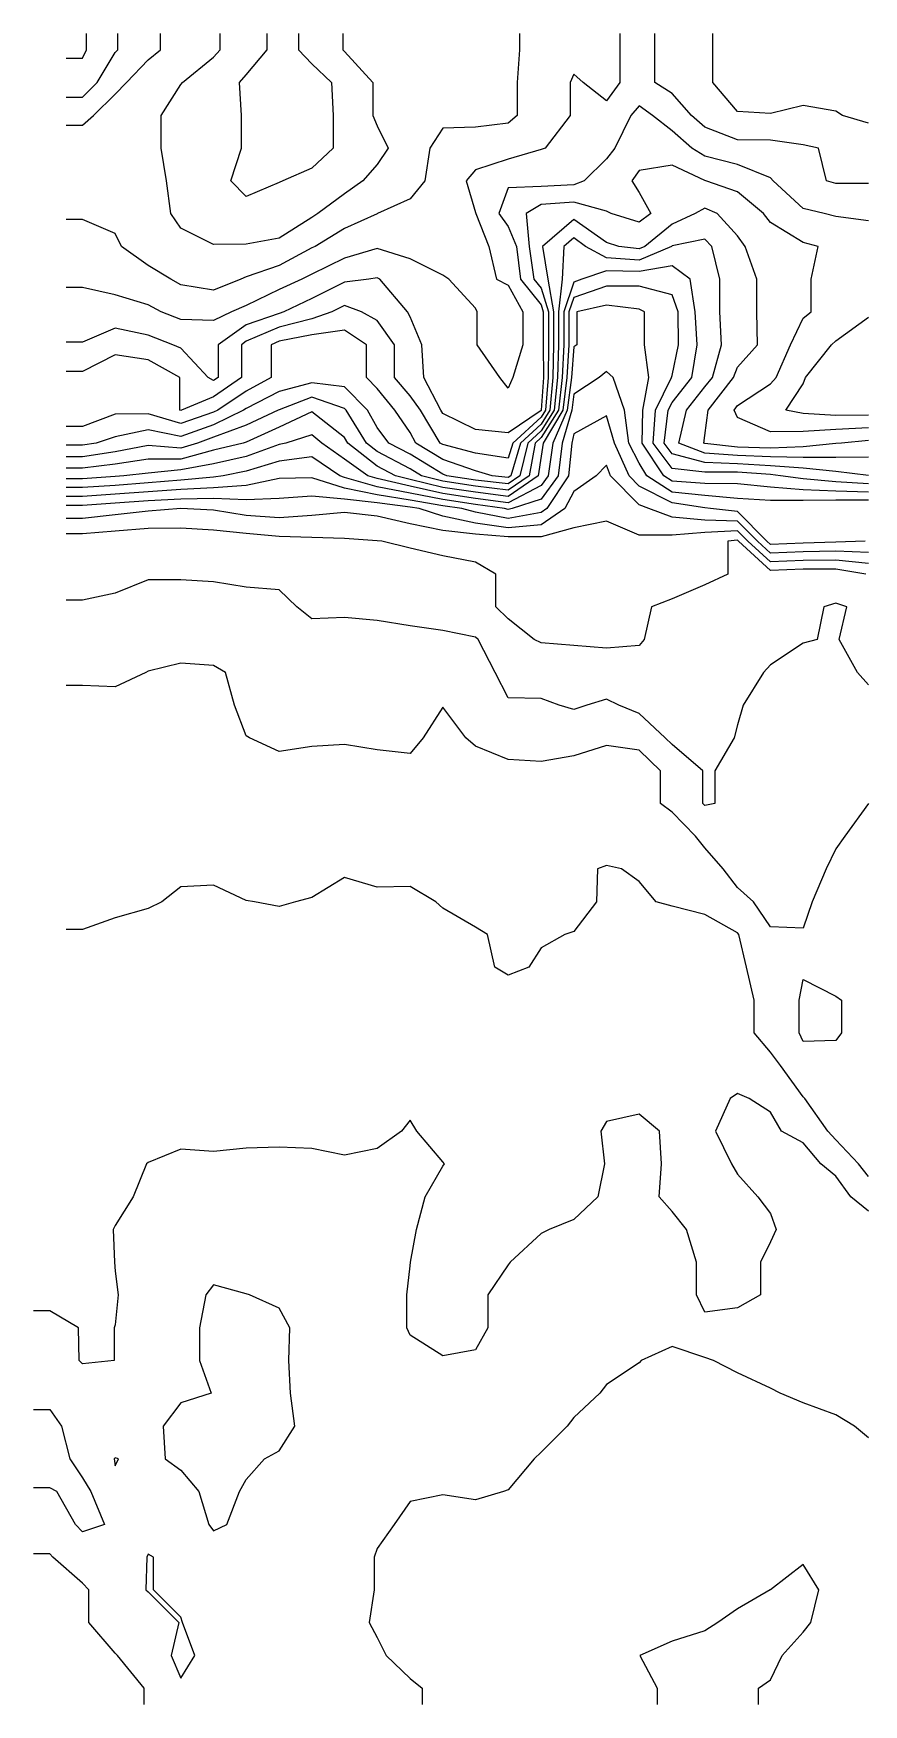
# Model space of a CAD drawing. Header units: metres. Extents: x 330817 to 331345, y 4313044 to 4313501.
# Drawn here: x 330817 to 331039.9, y 4313052.6 to 4313501.1 of the extents above; entities that cross this region are included whole.
import ezdxf

# ---------------------------------------------------------------- set-up
doc = ezdxf.new("R2010")
doc.units = ezdxf.units.M
doc.layers.add('CONTOURS', color=7, linetype='Continuous')
doc.layers.add('CONTOURS_INDEX', color=7, linetype='Continuous')

msp = doc.modelspace()

# ---------------------------------------------------------------- linework, layer by layer
at = {"layer": 'CONTOURS'}
for points in [[(330825.78, 4313494.5, 48), (330830.18, 4313494.5, 48), (330831.27, 4313496.72, 48), (330831.27, 4313501.11, 48)], [(330825.78, 4313476.5, 52), (330830.18, 4313476.5, 52), (330833.09, 4313479.13, 52), (330838.97, 4313484.82, 52), (330841.96, 4313487.92, 52), (330847.77, 4313494.06, 52), (330851.15, 4313496.72, 52), (330851.15, 4313501.11, 52)], [(330947.46, 4313501.11, 52), (330947.46, 4313496.72, 52), (330946.89, 4313487.92, 52), (330946.89, 4313479.13, 52), (330944.5, 4313477, 52), (330935.71, 4313475.94, 52), (330926.91, 4313475.73, 52), (330923.42, 4313470.33, 52), (330922.1, 4313461.54, 52), (330918.12, 4313456.71, 52), (330909.4, 4313452.75, 52), (330909.32, 4313452.73, 52), (330900.53, 4313448.76, 52), (330892.65, 4313443.95, 52), (330891.74, 4313443.53, 52), (330882.94, 4313438.85, 52), (330874.15, 4313435.8, 52), (330872.68, 4313435.16, 52), (330865.36, 4313432.21, 52), (330856.56, 4313433.62, 52), (330853.9, 4313435.16, 52), (330847.77, 4313438.87, 52), (330840.67, 4313443.95, 52), (330838.97, 4313447.39, 52), (330830.18, 4313451.14, 52), (330825.78, 4313451.14, 52)], [(330900.11, 4313501.11, 54), (330900.11, 4313496.72, 54), (330900.53, 4313496.3, 54), (330908.11, 4313487.92, 54), (330908.13, 4313479.13, 54), (330909.32, 4313476.33, 54), (330912.27, 4313470.33, 54), (330909.32, 4313465.98, 54), (330905.44, 4313461.54, 54), (330900.53, 4313458.07, 54), (330893.39, 4313452.75, 54), (330891.74, 4313451.67, 54), (330882.94, 4313446.13, 54), (330874.15, 4313444.59, 54), (330865.36, 4313444.51, 54), (330856.56, 4313448.89, 54), (330853.93, 4313452.75, 54), (330852.71, 4313461.54, 54), (330851.25, 4313470.33, 54), (330851.25, 4313479.13, 54), (330856.56, 4313487.4, 54), (330857.03, 4313487.92, 54), (330865.36, 4313494.76, 54), (330867.12, 4313496.72, 54), (330867.12, 4313501.11, 54)], [(330888.2, 4313501.11, 56), (330888.2, 4313496.72, 56), (330891.74, 4313492.99, 56), (330897, 4313487.92, 56), (330897.5, 4313479.13, 56), (330897.5, 4313470.33, 56), (330891.74, 4313464.97, 56), (330883.97, 4313461.54, 56), (330882.94, 4313461.09, 56), (330874.15, 4313457.39, 56), (330869.98, 4313461.54, 56), (330872.89, 4313470.33, 56), (330872.89, 4313479.13, 56), (330872.3, 4313487.92, 56), (330874.15, 4313489.97, 56), (330879.77, 4313496.72, 56), (330879.77, 4313501.11, 56)], [(331041.23, 4313477.02, 52), (331034.22, 4313479.13, 52), (331032.44, 4313480.27, 52), (331023.64, 4313481.74, 52), (331014.85, 4313479.59, 52), (331006.06, 4313480.14, 52), (330999.43, 4313487.92, 52), (330999.43, 4313496.72, 52), (330999.43, 4313501.11, 52)], [(331041.23, 4313450.84, 48), (331032.44, 4313452, 48), (331029.31, 4313452.75, 48), (331023.64, 4313454.1, 48), (331015.6, 4313461.54, 48), (331014.85, 4313462.4, 48), (331006.06, 4313465.9, 48), (330997.26, 4313468.13, 48), (330993.76, 4313470.33, 48), (330988.47, 4313475.01, 48), (330983.2, 4313479.13, 48), (330979.67, 4313481.66, 48), (330977.4, 4313479.13, 48), (330973.13, 4313470.33, 48), (330970.88, 4313467.49, 48), (330964.88, 4313461.54, 48), (330962.09, 4313460.5, 48), (330953.29, 4313460.01, 48), (330944.5, 4313459.64, 48), (330941.94, 4313452.75, 48), (330944.5, 4313449.33, 48), (330946.73, 4313443.95, 48), (330947.75, 4313435.16, 48), (330953.29, 4313428.27, 48), (330953.88, 4313426.36, 48), (330953.88, 4313417.57, 48), (330953.96, 4313408.78, 48), (330953.33, 4313399.98, 48), (330953.29, 4313399.92, 48), (330944.5, 4313393.88, 48), (330935.71, 4313394.78, 48), (330926.91, 4313399.12, 48), (330926.38, 4313399.98, 48), (330921.81, 4313408.78, 48), (330921.25, 4313417.57, 48), (330918.12, 4313425.04, 48), (330917.45, 4313426.36, 48), (330910.03, 4313435.16, 48), (330909.32, 4313435.52, 48), (330907.03, 4313435.16, 48), (330900.53, 4313434.34, 48), (330891.74, 4313429.95, 48), (330884.27, 4313426.36, 48), (330882.94, 4313425.99, 48), (330874.15, 4313422.95, 48), (330866.58, 4313417.57, 48), (330866.58, 4313408.78, 48), (330865.36, 4313407.93, 48), (330863.89, 4313408.78, 48), (330856.56, 4313416.68, 48), (330854.38, 4313417.57, 48), (330847.77, 4313420.09, 48), (330838.97, 4313421.97, 48), (330830.18, 4313418.29, 48), (330825.78, 4313418.29, 48)], [(331041.23, 4313395.27, 46), (331032.44, 4313394.79, 46), (331023.64, 4313394.28, 46), (331014.85, 4313394.21, 46), (331006.06, 4313398.03, 46), (331005.11, 4313399.98, 46), (331006.06, 4313401.25, 46), (331014.85, 4313407.07, 46), (331016.38, 4313408.78, 46), (331020.25, 4313417.57, 46), (331023.64, 4313424.66, 46), (331025.83, 4313426.36, 46), (331025.83, 4313435.16, 46), (331027.68, 4313443.95, 46), (331023.64, 4313444.98, 46), (331014.85, 4313450.33, 46), (331013.02, 4313452.75, 46), (331006.06, 4313458.61, 46), (330997.5, 4313461.54, 46), (330997.26, 4313461.6, 46), (330988.47, 4313465.79, 46), (330979.67, 4313464.29, 46), (330977.69, 4313461.54, 46), (330979.67, 4313458.4, 46), (330982.73, 4313452.75, 46), (330979.67, 4313450.49, 46), (330972.07, 4313452.75, 46), (330970.88, 4313453.41, 46), (330962.09, 4313455.87, 46), (330953.29, 4313455.16, 46), (330949.25, 4313452.75, 46), (330950.13, 4313443.95, 46), (330951.37, 4313435.16, 46), (330953.29, 4313432.77, 46), (330955.25, 4313426.36, 46), (330955.25, 4313417.57, 46), (330955.21, 4313408.78, 46), (330954.5, 4313399.98, 46), (330953.29, 4313398.1, 46), (330945.74, 4313391.19, 46), (330944.5, 4313387.12, 46), (330935.71, 4313388.45, 46), (330926.91, 4313390.77, 46), (330926.23, 4313391.19, 46), (330920.93, 4313399.98, 46), (330918.12, 4313403.85, 46), (330913.92, 4313408.78, 46), (330913.92, 4313417.57, 46), (330909.32, 4313424.07, 46), (330905.11, 4313426.36, 46), (330900.53, 4313428.1, 46), (330897.12, 4313426.36, 46), (330891.74, 4313424.48, 46), (330882.94, 4313422.25, 46), (330874.15, 4313418.5, 46), (330872.84, 4313417.57, 46), (330872.84, 4313408.78, 46), (330865.36, 4313403.61, 46), (330856.79, 4313399.98, 46), (330856.56, 4313399.9, 46), (330856.31, 4313399.98, 46), (330856.31, 4313408.78, 46), (330847.77, 4313413.51, 46), (330838.97, 4313414.88, 46), (330830.18, 4313410.35, 46), (330825.78, 4313410.35, 46)], [(331041.23, 4313391.9, 44), (331034, 4313391.19, 44), (331032.44, 4313391.02, 44), (331023.64, 4313390.17, 44), (331014.85, 4313389.85, 44), (331006.06, 4313390.04, 44), (330997.26, 4313391.09, 44), (330997.01, 4313391.19, 44), (330997.26, 4313393.17, 44), (330998.14, 4313399.98, 44), (331004.98, 4313408.78, 44), (331006.06, 4313411.53, 44), (331011.41, 4313417.57, 44), (331011.18, 4313426.36, 44), (331011.18, 4313435.16, 44), (331008.09, 4313443.95, 44), (331006.06, 4313446.83, 44), (331000.61, 4313452.75, 44), (330997.26, 4313454.24, 44), (330994.69, 4313452.75, 44), (330988.47, 4313449.9, 44), (330981.18, 4313443.95, 44), (330979.67, 4313443.31, 44), (330974.19, 4313443.95, 44), (330970.88, 4313444.99, 44), (330962.09, 4313451.16, 44), (330953.7, 4313443.95, 44), (330955.12, 4313435.16, 44), (330956.63, 4313426.36, 44), (330956.63, 4313417.57, 44), (330956.46, 4313408.78, 44), (330955.67, 4313399.98, 44), (330953.29, 4313396.27, 44), (330947.74, 4313391.19, 44), (330945.17, 4313382.4, 44), (330944.5, 4313381.93, 44), (330940.15, 4313382.4, 44), (330935.71, 4313383.71, 44), (330926.91, 4313386.79, 44), (330919.64, 4313391.19, 44), (330918.12, 4313394.03, 44), (330914, 4313399.98, 44), (330909.32, 4313405.82, 44), (330906.45, 4313408.78, 44), (330906.45, 4313417.57, 44), (330900.53, 4313421.45, 44), (330891.74, 4313420.19, 44), (330882.94, 4313418.51, 44), (330880.82, 4313417.57, 44), (330880.82, 4313408.78, 44), (330874.15, 4313405.11, 44), (330866.48, 4313399.98, 44), (330865.36, 4313399.44, 44), (330856.56, 4313396.44, 44), (330847.77, 4313399.03, 44), (330838.97, 4313398.9, 44), (330830.18, 4313395.61, 44), (330825.78, 4313395.61, 44)], [(331041.23, 4313387.36, 42), (331032.44, 4313387.3, 42), (331023.64, 4313387.29, 42), (331014.85, 4313387.47, 42), (331006.06, 4313387.83, 42), (330997.26, 4313388.51, 42), (330990.29, 4313391.19, 42), (330992.36, 4313399.98, 42), (330997.26, 4313406.24, 42), (330999.28, 4313408.78, 42), (331001.71, 4313417.57, 42), (331001.31, 4313426.36, 42), (331001.31, 4313435.16, 42), (330999.16, 4313443.95, 42), (330997.26, 4313445.92, 42), (330988.47, 4313444.12, 42), (330988.27, 4313443.95, 42), (330979.67, 4313440.28, 42), (330970.88, 4313440.88, 42), (330965.19, 4313443.95, 42), (330962.09, 4313446.28, 42), (330959.38, 4313443.95, 42), (330959, 4313435.16, 42), (330958, 4313426.36, 42), (330958, 4313417.57, 42), (330957.72, 4313408.78, 42), (330956.84, 4313399.98, 42), (330953.29, 4313394.45, 42), (330949.73, 4313391.19, 42), (330947.62, 4313382.4, 42), (330944.5, 4313380.24, 42), (330935.71, 4313381.22, 42), (330927.99, 4313382.4, 42), (330926.91, 4313382.8, 42), (330918.12, 4313388.18, 42), (330912.38, 4313391.19, 42), (330909.32, 4313395.37, 42), (330906.73, 4313399.98, 42), (330900.53, 4313406.28, 42), (330891.74, 4313407.3, 42), (330882.94, 4313405.06, 42), (330874.15, 4313400.47, 42), (330873.42, 4313399.98, 42), (330865.36, 4313396.11, 42), (330856.56, 4313392.97, 42), (330847.77, 4313394.7, 42), (330838.97, 4313392.89, 42), (330833.81, 4313391.19, 42), (330830.18, 4313390.58, 42), (330825.78, 4313390.58, 42)], [(331041.23, 4313380.24, 38), (331032.44, 4313380.73, 38), (331023.64, 4313381.55, 38), (331017.61, 4313382.4, 38), (331014.85, 4313382.72, 38), (331006.06, 4313383.41, 38), (330997.26, 4313383.35, 38), (330988.47, 4313384.37, 38), (330983.41, 4313391.19, 38), (330984, 4313399.98, 38), (330988.34, 4313408.78, 38), (330988.47, 4313409.3, 38), (330990.19, 4313417.57, 38), (330990.06, 4313426.36, 38), (330988.47, 4313430.92, 38), (330979.67, 4313433.26, 38), (330970.88, 4313433.25, 38), (330962.09, 4313430.28, 38), (330960.76, 4313426.36, 38), (330960.76, 4313417.57, 38), (330960.22, 4313408.78, 38), (330959.17, 4313399.98, 38), (330953.83, 4313391.19, 38), (330953.29, 4313387.67, 38), (330952.52, 4313382.4, 38), (330944.5, 4313376.85, 38), (330935.71, 4313377.96, 38), (330926.91, 4313379.28, 38), (330918.12, 4313381.43, 38), (330914.23, 4313382.4, 38), (330909.32, 4313384.97, 38), (330901.44, 4313391.19, 38), (330900.53, 4313392.65, 38), (330891.74, 4313399.52, 38), (330882.94, 4313395.41, 38), (330874.15, 4313391.45, 38), (330873.28, 4313391.19, 38), (330865.36, 4313389.25, 38), (330856.56, 4313386.88, 38), (330847.77, 4313386.82, 38), (330838.97, 4313385.48, 38), (330830.18, 4313384.45, 38), (330825.78, 4313384.45, 38)], [(331041.23, 4313378.03, 36), (331032.44, 4313378.29, 36), (331023.64, 4313378.67, 36), (331014.85, 4313379.33, 36), (331006.06, 4313380.26, 36), (330997.26, 4313380.35, 36), (330988.47, 4313380.94, 36), (330986.23, 4313382.4, 36), (330980.48, 4313391.19, 36), (330980.59, 4313399.98, 36), (330982.23, 4313408.78, 36), (330981.03, 4313417.57, 36), (330981.03, 4313426.36, 36), (330979.67, 4313427.1, 36), (330970.88, 4313428.15, 36), (330962.85, 4313426.36, 36), (330962.85, 4313417.57, 36), (330962.09, 4313417.02, 36), (330961.47, 4313408.78, 36), (330960.34, 4313399.98, 36), (330956.41, 4313391.19, 36), (330955.17, 4313382.4, 36), (330953.29, 4313379.83, 36), (330944.5, 4313375.15, 36), (330935.71, 4313376.32, 36), (330926.91, 4313377.64, 36), (330918.12, 4313379.57, 36), (330909.32, 4313381.65, 36), (330906.81, 4313382.4, 36), (330900.53, 4313386.89, 36), (330894.4, 4313391.19, 36), (330891.74, 4313393.37, 36), (330884.8, 4313391.19, 36), (330882.94, 4313390.76, 36), (330874.15, 4313387.55, 36), (330865.36, 4313385.57, 36), (330856.56, 4313383.98, 36), (330847.77, 4313383.13, 36), (330841.29, 4313382.4, 36), (330838.97, 4313382.23, 36), (330830.18, 4313381.61, 36), (330825.78, 4313381.61, 36)], [(331041.23, 4313398.63, 48), (331032.44, 4313398.56, 48), (331023.64, 4313399.07, 48), (331018.99, 4313399.98, 48), (331023.64, 4313407.08, 48), (331024.28, 4313408.78, 48), (331031.24, 4313417.57, 48), (331032.44, 4313418.57, 48), (331041.23, 4313424.96, 48)], [(331041.23, 4313375.83, 34), (331032.44, 4313375.84, 34), (331023.64, 4313375.8, 34), (331014.85, 4313375.78, 34), (331006.06, 4313376.3, 34), (330997.26, 4313377.08, 34), (330988.47, 4313378.03, 34), (330981.73, 4313382.4, 34), (330979.67, 4313385.8, 34), (330976.87, 4313391.19, 34), (330975.7, 4313399.98, 34), (330972.67, 4313408.78, 34), (330970.88, 4313410.41, 34), (330968.9, 4313408.78, 34), (330962.09, 4313404.31, 34), (330961.51, 4313399.98, 34), (330958.99, 4313391.19, 34), (330957.9, 4313382.4, 34), (330953.29, 4313376.09, 34), (330945.49, 4313373.6, 34), (330944.5, 4313373.39, 34), (330943.51, 4313373.6, 34), (330935.71, 4313374.69, 34), (330926.91, 4313376, 34), (330918.12, 4313377.71, 34), (330909.32, 4313379.47, 34), (330900.53, 4313381.97, 34), (330899.3, 4313382.4, 34), (330891.74, 4313387.48, 34), (330882.94, 4313386.29, 34), (330874.15, 4313383.68, 34), (330867.9, 4313382.4, 34), (330865.36, 4313382.01, 34), (330856.56, 4313381.24, 34), (330847.77, 4313380.47, 34), (330838.97, 4313379.83, 34), (330830.18, 4313379.21, 34), (330825.78, 4313379.21, 34)], [(331040.29, 4313364.81, 32), (331032.44, 4313364.6, 32), (331023.64, 4313364.27, 32), (331014.85, 4313363.92, 32), (331013.88, 4313364.81, 32), (331006.06, 4313372.78, 32), (330998.77, 4313373.6, 32), (330997.26, 4313373.82, 32), (330988.47, 4313375.12, 32), (330979.67, 4313379.65, 32), (330976.96, 4313382.4, 32), (330972.99, 4313391.19, 32), (330970.88, 4313398.48, 32), (330962.09, 4313393.68, 32), (330961.57, 4313391.19, 32), (330960.63, 4313382.4, 32), (330954.88, 4313373.6, 32), (330953.29, 4313372.52, 32), (330944.5, 4313370.92, 32), (330935.71, 4313372.62, 32), (330932.05, 4313373.6, 32), (330926.91, 4313374.36, 32), (330918.12, 4313375.84, 32), (330909.32, 4313377.3, 32), (330900.53, 4313379.03, 32), (330891.74, 4313381.84, 32), (330882.94, 4313381.69, 32), (330874.15, 4313379.82, 32), (330865.36, 4313379.13, 32), (330856.56, 4313378.69, 32), (330847.77, 4313378.06, 32), (330838.97, 4313377.44, 32), (330830.18, 4313376.81, 32), (330825.78, 4313376.81, 32)], [(331041.23, 4313358.85, 28), (331032.44, 4313359.79, 28), (331023.64, 4313359.64, 28), (331014.85, 4313359.28, 28), (331008.85, 4313364.81, 28), (331006.06, 4313367.66, 28), (330997.26, 4313367.22, 28), (330988.47, 4313366.47, 28), (330979.67, 4313366.47, 28), (330970.88, 4313370.25, 28), (330962.09, 4313368.4, 28), (330953.29, 4313366.02, 28), (330944.5, 4313365.98, 28), (330935.71, 4313366.69, 28), (330926.91, 4313367.7, 28), (330918.12, 4313369.46, 28), (330909.32, 4313371.6, 28), (330900.53, 4313372.53, 28), (330891.74, 4313371.76, 28), (330882.94, 4313371.08, 28), (330874.15, 4313371.72, 28), (330865.36, 4313373.21, 28), (330856.56, 4313373.58, 28), (330847.77, 4313372.92, 28), (330838.97, 4313371.89, 28), (330830.18, 4313370.91, 28), (330825.78, 4313370.91, 28)], [(331040.46, 4313356.01, 26), (331032.44, 4313357.38, 26), (331023.64, 4313357.32, 26), (331014.85, 4313356.96, 26), (331006.34, 4313364.81, 26), (331006.06, 4313365.1, 26), (331003.46, 4313364.81, 26), (331003.46, 4313356.01, 26), (330997.26, 4313353.15, 26), (330988.47, 4313349.35, 26), (330982.97, 4313347.22, 26), (330980.99, 4313338.43, 26), (330979.67, 4313336.89, 26), (330970.88, 4313336.11, 26), (330962.09, 4313336.83, 26), (330953.29, 4313337.56, 26), (330951.4, 4313338.43, 26), (330944.5, 4313344, 26), (330941.19, 4313347.22, 26), (330941.19, 4313356.01, 26), (330935.71, 4313359.19, 26), (330926.91, 4313360.91, 26), (330918.12, 4313362.95, 26), (330910.54, 4313364.81, 26), (330909.32, 4313364.92, 26), (330900.53, 4313365.55, 26), (330891.74, 4313365.85, 26), (330882.94, 4313366.09, 26), (330874.15, 4313366.88, 26), (330865.36, 4313367.84, 26), (330856.56, 4313368.33, 26), (330847.77, 4313368.23, 26), (330838.97, 4313367.55, 26), (330830.18, 4313366.83, 26), (330825.78, 4313366.83, 26)], [(331041.23, 4313326.27, 24), (331038.29, 4313329.63, 24), (331033.34, 4313338.43, 24), (331035.36, 4313347.22, 24), (331032.44, 4313348.25, 24), (331029.21, 4313347.22, 24), (331027.45, 4313338.43, 24), (331023.64, 4313337.46, 24), (331014.85, 4313331.7, 24), (331013.02, 4313329.63, 24), (331007.51, 4313320.84, 24), (331006.06, 4313315.57, 24), (331005.15, 4313312.05, 24), (330999.93, 4313303.25, 24), (330999.93, 4313294.46, 24), (330997.26, 4313293.9, 24), (330996.73, 4313294.46, 24), (330996.73, 4313303.25, 24), (330988.47, 4313310.26, 24), (330986.64, 4313312.05, 24), (330979.67, 4313318.61, 24), (330974.19, 4313320.84, 24), (330970.88, 4313322.46, 24), (330965.55, 4313320.84, 24), (330962.09, 4313319.65, 24), (330958.17, 4313320.84, 24), (330953.29, 4313322.64, 24), (330944.5, 4313322.84, 24), (330941.01, 4313329.63, 24), (330936.37, 4313338.43, 24), (330935.71, 4313339.08, 24), (330926.91, 4313340.92, 24), (330918.12, 4313342.12, 24), (330909.32, 4313343.53, 24), (330900.53, 4313344.34, 24), (330891.74, 4313344, 24), (330887.76, 4313347.22, 24), (330882.94, 4313351.83, 24), (330874.15, 4313352.47, 24), (330865.36, 4313353.95, 24), (330856.56, 4313354.49, 24), (330847.77, 4313354.45, 24), (330838.97, 4313350.89, 24), (330830.18, 4313349.02, 24), (330825.78, 4313349.02, 24)], [(331041.23, 4313294.42, 22), (331034.85, 4313285.66, 22), (331032.44, 4313282.28, 22), (331029.84, 4313276.87, 22), (331026.06, 4313268.08, 22), (331023.64, 4313260.98, 22), (331014.85, 4313261.32, 22), (331010.31, 4313268.08, 22), (331006.06, 4313271.88, 22), (331002.14, 4313276.87, 22), (330997.26, 4313282.57, 22), (330994.75, 4313285.66, 22), (330988.47, 4313292.13, 22), (330985.33, 4313294.46, 22), (330985.33, 4313303.25, 22), (330979.67, 4313308.75, 22), (330970.88, 4313310.01, 22), (330962.09, 4313307.22, 22), (330953.29, 4313305.74, 22), (330944.5, 4313306.27, 22), (330935.71, 4313309.81, 22), (330933.1, 4313312.05, 22), (330926.91, 4313320.29, 22), (330921.6, 4313312.05, 22), (330918.12, 4313307.88, 22), (330909.32, 4313308.87, 22), (330900.53, 4313310.32, 22), (330891.74, 4313309.77, 22), (330882.94, 4313308.39, 22), (330874.99, 4313312.05, 22), (330874.15, 4313312.57, 22), (330870.97, 4313320.84, 22), (330868.57, 4313329.63, 22), (330865.36, 4313331.51, 22), (330856.56, 4313332.1, 22), (330847.77, 4313329.93, 22), (330847.2, 4313329.63, 22), (330838.97, 4313325.79, 22), (330830.18, 4313326.08, 22), (330825.78, 4313326.08, 22)], [(331033.95, 4313232.9, 22), (331032.44, 4313230.86, 22), (331023.64, 4313230.54, 22), (331022.6, 4313232.9, 22), (331022.6, 4313241.69, 22), (331023.64, 4313247.18, 22), (331032.44, 4313242.73, 22), (331033.95, 4313241.69, 22), (331033.95, 4313232.9, 22)], [(331041.23, 4313185.08, 18), (331036.48, 4313188.93, 18), (331032.44, 4313194.47, 18), (331028.38, 4313197.73, 18), (331023.64, 4313203.35, 18), (331017.84, 4313206.52, 18), (331014.85, 4313211.61, 18), (331009.15, 4313215.31, 18), (331006.06, 4313216.64, 18), (331004.1, 4313215.31, 18), (331000.16, 4313206.52, 18), (331004.43, 4313197.73, 18), (331006.06, 4313194.97, 18), (331011.51, 4313188.93, 18), (331014.85, 4313184.44, 18), (331016.44, 4313180.14, 18), (331014.85, 4313176.84, 18), (331012.23, 4313171.34, 18), (331012.23, 4313162.55, 18), (331006.06, 4313159.12, 18), (330997.26, 4313157.94, 18), (330995.02, 4313162.55, 18), (330995.02, 4313171.34, 18), (330992.36, 4313180.14, 18), (330988.47, 4313184.92, 18), (330985.02, 4313188.93, 18), (330985.64, 4313197.73, 18), (330985.09, 4313206.52, 18), (330979.67, 4313211.07, 18), (330970.88, 4313209.1, 18), (330969.32, 4313206.52, 18), (330970.28, 4313197.73, 18), (330968.55, 4313188.93, 18), (330962.09, 4313182.81, 18), (330955.45, 4313180.14, 18), (330953.29, 4313179.03, 18), (330944.98, 4313171.34, 18), (330944.5, 4313170.66, 18), (330939.02, 4313162.55, 18), (330939.02, 4313153.76, 18), (330935.71, 4313147.86, 18), (330926.91, 4313146.22, 18), (330918.12, 4313151.79, 18), (330917.27, 4313153.76, 18), (330917.27, 4313162.55, 18), (330918.12, 4313170.38, 18), (330918.27, 4313171.34, 18), (330919.89, 4313180.14, 18), (330922.21, 4313188.93, 18), (330926.91, 4313197.13, 18), (330927.39, 4313197.73, 18), (330926.91, 4313198.3, 18), (330919.96, 4313206.52, 18), (330918.12, 4313209.48, 18), (330915.81, 4313206.52, 18), (330909.32, 4313201.88, 18), (330900.53, 4313200.08, 18), (330891.74, 4313201.84, 18), (330882.94, 4313202.26, 18), (330874.15, 4313201.92, 18), (330865.36, 4313201.03, 18), (330856.56, 4313201.71, 18), (330847.77, 4313198.08, 18), (330847.39, 4313197.73, 18), (330843.81, 4313188.93, 18), (330838.97, 4313181.17, 18), (330838.4, 4313180.14, 18), (330838.73, 4313171.34, 18), (330838.97, 4313168.95, 18), (330839.74, 4313162.55, 18), (330838.97, 4313154.53, 18), (330838.7, 4313153.76, 18), (330838.7, 4313144.96, 18), (330830.18, 4313144.08, 18), (330829.28, 4313144.96, 18), (330829.12, 4313153.76, 18), (330821.39, 4313158.3, 18), (330816.99, 4313158.3, 18)], [(330865.36, 4313099.26, 16), (330868.91, 4313100.99, 16), (330872.36, 4313109.79, 16), (330874.15, 4313113, 16), (330879.05, 4313118.58, 16), (330882.94, 4313120.75, 16), (330887.18, 4313127.37, 16), (330886.02, 4313136.17, 16), (330885.56, 4313144.96, 16), (330885.81, 4313153.76, 16), (330882.94, 4313159.02, 16), (330875.05, 4313162.55, 16), (330874.15, 4313162.88, 16), (330865.36, 4313165.28, 16), (330863.32, 4313162.55, 16), (330861.59, 4313153.76, 16), (330861.59, 4313144.96, 16), (330864.74, 4313136.17, 16), (330856.56, 4313133.57, 16), (330851.83, 4313127.37, 16), (330852.39, 4313118.58, 16), (330856.56, 4313115.58, 16), (330861.38, 4313109.79, 16), (330864.12, 4313100.99, 16), (330865.36, 4313099.26, 16)], [(331041.23, 4313124.2, 16), (331037.47, 4313127.37, 16), (331032.44, 4313130.42, 16), (331023.64, 4313133.65, 16), (331017.49, 4313136.17, 16), (331014.85, 4313137.51, 16), (331006.06, 4313141.64, 16), (330999.59, 4313144.96, 16), (330997.26, 4313145.74, 16), (330988.47, 4313148.7, 16), (330980.13, 4313144.96, 16), (330979.67, 4313144.36, 16), (330970.88, 4313138.51, 16), (330969.07, 4313136.17, 16), (330962.09, 4313129.66, 16), (330960.3, 4313127.37, 16), (330953.29, 4313120.35, 16), (330951.4, 4313118.58, 16), (330944.5, 4313110.27, 16), (330943.23, 4313109.79, 16), (330935.71, 4313107.6, 16), (330926.91, 4313108.93, 16), (330918.12, 4313107.11, 16), (330913.89, 4313100.99, 16), (330909.32, 4313094.54, 16), (330908.47, 4313092.2, 16), (330908.47, 4313083.41, 16), (330907.15, 4313074.61, 16), (330909.32, 4313070.61, 16), (330911.74, 4313065.82, 16), (330918.12, 4313059.66, 16), (330921.37, 4313057.02, 16), (330921.37, 4313052.63, 16)], [(330816.99, 4313131.83, 18), (330821.39, 4313131.83, 18), (330824.49, 4313127.37, 18), (330826.73, 4313118.58, 18), (330830.18, 4313113.52, 18), (330832.4, 4313109.79, 18), (330836.05, 4313100.99, 18), (330830.18, 4313099.02, 18), (330828.31, 4313100.99, 18), (330823.32, 4313109.79, 18), (330821.39, 4313110.83, 18), (330816.99, 4313110.83, 18)], [(330838.97, 4313116.69, 16), (330839.88, 4313118.58, 16), (330838.97, 4313118.86, 16), (330838.65, 4313118.58, 16), (330838.97, 4313116.69, 16)], [(330846.76, 4313052.63, 16), (330846.76, 4313057.02, 16), (330839.59, 4313065.82, 16), (330838.97, 4313066.44, 16), (330831.9, 4313074.61, 16), (330831.9, 4313083.41, 16), (330830.18, 4313085.23, 16), (330822.17, 4313092.2, 16), (330821.39, 4313093.05, 16), (330816.99, 4313093.05, 16)], [(330856.56, 4313059.71, 16), (330860.34, 4313065.82, 16), (330856.98, 4313074.61, 16), (330856.56, 4313076.07, 16), (330849.25, 4313083.41, 16), (330849.25, 4313092.2, 16), (330847.77, 4313093.03, 16), (330847.44, 4313092.2, 16), (330847.14, 4313083.41, 16), (330847.77, 4313082.89, 16), (330856.06, 4313074.61, 16), (330854.02, 4313065.82, 16), (330856.56, 4313059.71, 16)], [(331011.69, 4313052.63, 14), (331011.69, 4313057.02, 14), (331014.85, 4313059.31, 14), (331018.01, 4313065.82, 14), (331023.64, 4313072.02, 14), (331025.75, 4313074.61, 14), (331027.89, 4313083.41, 14), (331023.64, 4313090.21, 14), (331014.85, 4313083.41, 14), (331014.84, 4313083.41, 14), (331006.06, 4313078.33, 14), (331000.73, 4313074.61, 14), (330997.26, 4313072.43, 14), (330988.47, 4313069.66, 14), (330979.84, 4313065.82, 14), (330984.44, 4313057.02, 14), (330984.44, 4313052.63, 14)]]:
    msp.add_polyline3d(points, dxfattribs=at)
at = {"layer": 'CONTOURS_INDEX'}
for points in [[(330825.78, 4313484.05, 50), (330830.18, 4313484.05, 50), (330834.11, 4313487.92, 50), (330838.97, 4313495.99, 50), (330839.67, 4313496.72, 50), (330839.67, 4313501.11, 50)], [(330974.42, 4313501.11, 50), (330974.42, 4313496.72, 50), (330974.42, 4313487.92, 50), (330970.88, 4313483.02, 50), (330964.59, 4313487.92, 50), (330962.09, 4313490.2, 50), (330961.08, 4313487.92, 50), (330961.08, 4313479.13, 50), (330954.37, 4313470.33, 50), (330953.29, 4313469.96, 50), (330944.5, 4313467.39, 50), (330935.71, 4313464.49, 50), (330933.22, 4313461.54, 50), (330935.71, 4313453.07, 50), (330935.76, 4313452.75, 50), (330939.26, 4313443.95, 50), (330941.34, 4313435.16, 50), (330944.5, 4313433.52, 50), (330948.37, 4313426.36, 50), (330948.37, 4313417.57, 50), (330945.68, 4313408.78, 50), (330944.5, 4313405.91, 50), (330942.22, 4313408.78, 50), (330936.17, 4313417.57, 50), (330936.17, 4313426.36, 50), (330935.71, 4313427.42, 50), (330928.54, 4313435.16, 50), (330926.91, 4313436.22, 50), (330918.12, 4313440.66, 50), (330909.32, 4313443.43, 50), (330900.53, 4313440.81, 50), (330891.74, 4313436.46, 50), (330889.02, 4313435.16, 50), (330882.94, 4313432.39, 50), (330874.15, 4313428.14, 50), (330870.14, 4313426.36, 50), (330865.36, 4313424.1, 50), (330856.56, 4313424.38, 50), (330851.27, 4313426.36, 50), (330847.77, 4313428.23, 50), (330838.97, 4313431, 50), (330830.18, 4313432.96, 50), (330825.78, 4313432.96, 50)], [(331041.23, 4313460.88, 50), (331032.44, 4313460.84, 50), (331029.95, 4313461.54, 50), (331027.78, 4313470.33, 50), (331023.64, 4313471.21, 50), (331014.85, 4313472.5, 50), (331006.06, 4313472.56, 50), (330997.26, 4313475.97, 50), (330993.72, 4313479.13, 50), (330988.47, 4313484.95, 50), (330983.87, 4313487.92, 50), (330983.87, 4313496.72, 50), (330983.87, 4313501.11, 50)], [(331041.23, 4313382.5, 40), (331032.44, 4313383.58, 40), (331023.64, 4313384.42, 40), (331014.85, 4313385.09, 40), (331006.06, 4313385.62, 40), (330997.26, 4313385.93, 40), (330988.47, 4313388.32, 40), (330986.34, 4313391.19, 40), (330987.42, 4313399.98, 40), (330988.47, 4313402.09, 40), (330993.77, 4313408.78, 40), (330995.24, 4313417.57, 40), (330994.7, 4313426.36, 40), (330993.32, 4313435.16, 40), (330988.47, 4313438.78, 40), (330979.67, 4313437.25, 40), (330970.88, 4313437.36, 40), (330964.27, 4313435.16, 40), (330962.09, 4313434.32, 40), (330959.38, 4313426.36, 40), (330959.38, 4313417.57, 40), (330958.97, 4313408.78, 40), (330958.01, 4313399.98, 40), (330953.29, 4313392.63, 40), (330951.72, 4313391.19, 40), (330950.07, 4313382.4, 40), (330944.5, 4313378.54, 40), (330935.71, 4313379.59, 40), (330926.91, 4313380.92, 40), (330921.18, 4313382.4, 40), (330918.12, 4313384.27, 40), (330909.32, 4313388.88, 40), (330906.4, 4313391.19, 40), (330900.99, 4313399.98, 40), (330900.53, 4313400.45, 40), (330891.74, 4313403.5, 40), (330882.94, 4313400.09, 40), (330882.74, 4313399.98, 40), (330874.15, 4313395.95, 40), (330865.36, 4313392.77, 40), (330861.03, 4313391.19, 40), (330856.56, 4313389.78, 40), (330847.77, 4313390.5, 40), (330838.97, 4313388.81, 40), (330830.18, 4313387.51, 40), (330825.78, 4313387.51, 40)], [(331041.23, 4313361.84, 30), (331032.44, 4313362.19, 30), (331023.64, 4313361.95, 30), (331014.85, 4313361.6, 30), (331011.37, 4313364.81, 30), (331006.06, 4313370.22, 30), (330997.26, 4313370.52, 30), (330988.47, 4313371.29, 30), (330982.19, 4313373.6, 30), (330979.67, 4313374.57, 30), (330971.96, 4313382.4, 30), (330970.88, 4313385.22, 30), (330968.1, 4313382.4, 30), (330962.09, 4313378.22, 30), (330959.64, 4313373.6, 30), (330953.29, 4313369.27, 30), (330944.5, 4313368.45, 30), (330935.71, 4313369.66, 30), (330926.91, 4313371.54, 30), (330920.56, 4313373.6, 30), (330918.12, 4313373.98, 30), (330909.32, 4313375.12, 30), (330900.53, 4313376.09, 30), (330891.74, 4313376.96, 30), (330882.94, 4313376.29, 30), (330874.15, 4313375.96, 30), (330865.36, 4313376.26, 30), (330856.56, 4313376.14, 30), (330847.77, 4313375.66, 30), (330838.97, 4313375.05, 30), (330830.18, 4313374.41, 30), (330825.78, 4313374.41, 30)], [(331041.23, 4313194.36, 20), (331038.55, 4313197.73, 20), (331032.44, 4313204.19, 20), (331030.27, 4313206.52, 20), (331024.12, 4313215.31, 20), (331023.64, 4313215.76, 20), (331017.58, 4313224.11, 20), (331014.85, 4313227.7, 20), (331010.53, 4313232.9, 20), (331010.53, 4313241.69, 20), (331008.49, 4313250.49, 20), (331006.41, 4313259.28, 20), (331006.06, 4313259.74, 20), (330997.26, 4313264.66, 20), (330988.47, 4313266.86, 20), (330984.23, 4313268.08, 20), (330979.67, 4313273.5, 20), (330974.89, 4313276.87, 20), (330970.88, 4313277.81, 20), (330968.42, 4313276.87, 20), (330968.21, 4313268.08, 20), (330962.09, 4313260.13, 20), (330959.64, 4313259.28, 20), (330953.29, 4313255.73, 20), (330950.05, 4313250.49, 20), (330944.5, 4313248.38, 20), (330940.9, 4313250.49, 20), (330938.93, 4313259.28, 20), (330935.71, 4313261.26, 20), (330926.91, 4313266.33, 20), (330925.05, 4313268.08, 20), (330918.12, 4313272.15, 20), (330909.32, 4313271.99, 20), (330900.53, 4313274.6, 20), (330891.74, 4313269.24, 20), (330887.34, 4313268.08, 20), (330882.94, 4313266.79, 20), (330876.39, 4313268.08, 20), (330874.15, 4313268.45, 20), (330865.36, 4313272.54, 20), (330856.56, 4313272.05, 20), (330851.46, 4313268.08, 20), (330847.77, 4313266.27, 20), (330838.97, 4313263.73, 20), (330830.18, 4313260.62, 20), (330825.78, 4313260.62, 20)]]:
    msp.add_polyline3d(points, dxfattribs=at)

doc.saveas('drawing.dxf')
